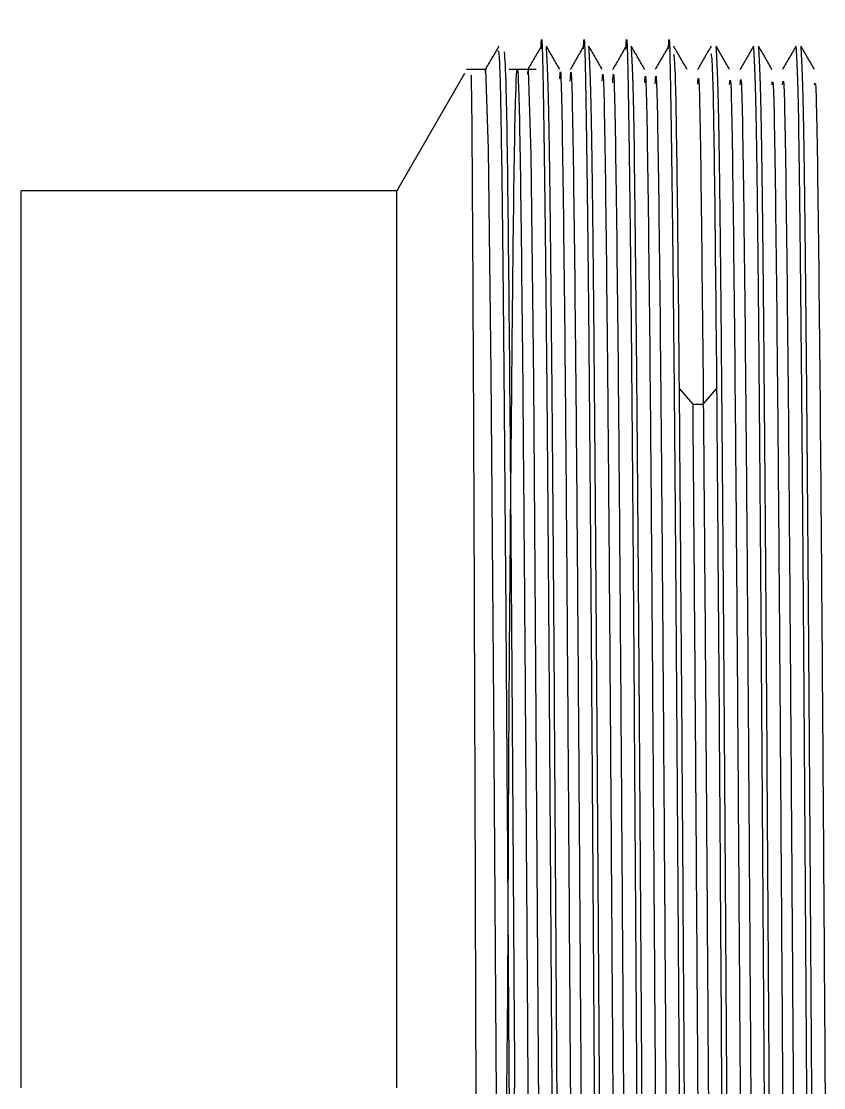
# Model space of a CAD drawing. Header units: millimetres. Extents: x 136 to 282, y 74 to 207.
# Drawn here: x 136.09 to 138.528, y 112.814 to 116.054 of the extents above; entities that cross this region are included whole.
import ezdxf

# ---------------------------------------------------------------- set-up
doc = ezdxf.new("R2010")
doc.units = ezdxf.units.MM

msp = doc.modelspace()

# ---------------------------------------------------------------- linework, layer by layer
at = {"color": 7, "linetype": 'Continuous', "lineweight": 25}
for p, q in [((137.4365, 115.8951), (137.231, 115.5391)), ((137.5005, 115.9077), (137.4431, 115.9077)), ((137.6544, 115.9077), (137.5721, 115.9077)), ((137.231, 115.5391), (136.09, 115.5391)), ((136.09, 112.8141), (136.09, 115.5391)), ((137.231, 112.8141), (137.231, 115.5391)), ((138.1302, 114.8902), (138.1625, 114.8902))]:
    msp.add_line(p, q, dxfattribs=at)
at = {"color": 7, "linetype": 'Continuous', "lineweight": 25, "flags": 128}
for points in [[(137.5002, 115.8982), (137.5005, 115.9078), (137.5086, 115.6649), (137.5167, 114.9864), (137.5248, 113.9758), (137.5329, 112.7877), (137.5409, 111.6036), (137.549, 110.6045), (137.5571, 109.943), (137.5652, 109.7204), (137.5652, 109.7204)], [(137.6292, 115.892), (137.6298, 115.9074), (137.6379, 115.6498), (137.646, 114.9588), (137.654, 113.94), (137.6621, 112.7492), (137.6702, 111.5683), (137.6783, 110.5778), (137.6863, 109.9291), (137.6944, 109.7213), (137.7025, 109.9862), (137.7025, 109.9862)], [(138.0899, 114.9371), (138.11, 114.9137), (138.1302, 114.8903)], [(138.1625, 114.8903), (138.1827, 114.9137), (138.2028, 114.9371)]]:
    msp.add_lwpolyline(points, dxfattribs=at)
at = {"color": 7, "linetype": 'Continuous', "lineweight": 25}
for points, knots in [([(137.6694, 115.9706), (137.6695, 115.973), (137.6723, 116.0578), (137.6777, 115.7776), (137.6858, 115.1187), (137.6938, 114.0539), (137.6992, 113.2274), (137.7019, 112.8141)], [0, 0, 0, 0, 0.0072605, 0.2554454, 0.5036304, 0.7518153, 1, 1, 1, 1]), ([(137.7984, 115.9701), (137.7985, 115.9727), (137.8013, 116.0578), (137.8067, 115.7778), (137.8148, 115.1187), (137.8228, 114.0539), (137.8282, 113.2274), (137.8309, 112.8141)], [0, 0, 0, 0, 0.00778, 0.255835, 0.50389, 0.751945, 1, 1, 1, 1]), ([(137.9274, 115.9697), (137.9275, 115.9725), (137.9303, 116.0578), (137.9357, 115.7779), (137.9438, 115.1187), (137.9518, 114.0539), (137.9572, 113.2274), (137.9599, 112.8141)], [0, 0, 0, 0, 0.008175, 0.256131, 0.504088, 0.752044, 1, 1, 1, 1]), ([(138.0564, 115.9701), (138.0565, 115.9727), (138.0593, 116.0578), (138.0647, 115.7778), (138.0728, 115.1187), (138.0808, 114.0539), (138.0862, 113.2274), (138.0889, 112.8141)], [0, 0, 0, 0, 0.007792, 0.255844, 0.503896, 0.751948, 1, 1, 1, 1]), ([(137.5408, 115.9779), (137.5339, 115.9661), (137.5203, 115.9425), (137.5067, 115.919), (137.4999, 115.9072)], [0, 0, 0, 0, 0.499977, 1, 1, 1, 1]), ([(137.5729, 112.8141), (137.5711, 113.0988), (137.5674, 113.6683), (137.5618, 114.4601), (137.5563, 115.1343), (137.5507, 115.6344), (137.5454, 115.9381), (137.542, 115.9557), (137.5404, 115.9638)], [0, 0, 0, 0, 0.170584, 0.341168, 0.511752, 0.682336, 0.85292, 1, 1, 1, 1]), ([(137.5571, 115.9606), (137.559, 115.9392), (137.5631, 115.8935), (137.5694, 115.4398), (137.5759, 114.7322), (137.5825, 113.8231), (137.5868, 113.1504), (137.589, 112.8141)], [0, 0, 0, 0, 0.18049, 0.385368, 0.590245, 0.795122, 1, 1, 1, 1]), ([(137.6698, 115.9779), (137.663, 115.9661), (137.6495, 115.9427), (137.6359, 115.9193), (137.6292, 115.9077)], [0, 0, 0, 0, 0.503467, 1, 1, 1, 1]), ([(137.7265, 115.9072), (137.7197, 115.919), (137.706, 115.9427), (137.6924, 115.9664), (137.6855, 115.9782)], [0, 0, 0, 0, 0.4999772, 1, 1, 1, 1]), ([(137.718, 112.8141), (137.7153, 113.2287), (137.71, 114.0577), (137.7019, 115.1034), (137.6938, 115.835), (137.6885, 115.9301), (137.6858, 115.9776)], [0, 0, 0, 0, 0.250011, 0.500023, 0.750034, 1, 1, 1, 1]), ([(137.7988, 115.9781), (137.792, 115.9663), (137.7784, 115.9426), (137.7647, 115.919), (137.7579, 115.9071)], [0, 0, 0, 0, 0.500023, 1, 1, 1, 1]), ([(137.8555, 115.9073), (137.8487, 115.9192), (137.835, 115.9428), (137.8214, 115.9665), (137.8145, 115.9783)], [0, 0, 0, 0, 0.499977, 1, 1, 1, 1]), ([(137.847, 112.8141), (137.8443, 113.2287), (137.839, 114.0577), (137.8309, 115.1034), (137.8228, 115.835), (137.8175, 115.9301), (137.8148, 115.9776)], [0, 0, 0, 0, 0.250011, 0.500023, 0.750034, 1, 1, 1, 1]), ([(137.9278, 115.9782), (137.921, 115.9664), (137.9074, 115.9427), (137.8937, 115.919), (137.8869, 115.9072)], [0, 0, 0, 0, 0.499987, 1, 1, 1, 1]), ([(137.9845, 115.9072), (137.9777, 115.9191), (137.964, 115.9427), (137.9504, 115.9664), (137.9435, 115.9782)], [0, 0, 0, 0, 0.500023, 1, 1, 1, 1]), ([(137.976, 112.8141), (137.9733, 113.2287), (137.968, 114.0577), (137.9599, 115.1034), (137.9518, 115.835), (137.9465, 115.9301), (137.9438, 115.9776)], [0, 0, 0, 0, 0.2500114, 0.5000229, 0.7500344, 1, 1, 1, 1]), ([(138.0568, 115.9782), (138.05, 115.9663), (138.0364, 115.9427), (138.0227, 115.919), (138.0159, 115.9072)], [0, 0, 0, 0, 0.499977, 1, 1, 1, 1]), ([(138.1135, 115.9072), (138.1067, 115.919), (138.093, 115.9426), (138.0794, 115.9663), (138.0726, 115.9781)], [0, 0, 0, 0, 0.500023, 1, 1, 1, 1]), ([(138.0899, 114.9372), (138.0879, 115.1519), (138.0838, 115.5814), (138.078, 115.929), (138.0744, 115.9457), (138.0728, 115.953)], [0, 0, 0, 0, 0.360053, 0.720107, 1, 1, 1, 1]), ([(138.1859, 115.9781), (138.179, 115.9663), (138.1654, 115.9426), (138.1517, 115.919), (138.1449, 115.9071)], [0, 0, 0, 0, 0.5, 1, 1, 1, 1]), ([(138.1854, 115.9561), (138.1871, 115.9488), (138.1908, 115.9325), (138.1966, 115.5818), (138.2007, 115.152), (138.2028, 114.9372)], [0, 0, 0, 0, 0.289847, 0.644923, 1, 1, 1, 1]), ([(138.2425, 115.9072), (138.2357, 115.9191), (138.222, 115.9427), (138.2084, 115.9664), (138.2016, 115.9782)], [0, 0, 0, 0, 0.500033, 1, 1, 1, 1]), ([(138.234, 112.8141), (138.2313, 113.2287), (138.226, 114.0577), (138.2179, 115.1034), (138.2098, 115.835), (138.2045, 115.9301), (138.2018, 115.9776)], [0, 0, 0, 0, 0.250011, 0.500023, 0.750034, 1, 1, 1, 1]), ([(138.3148, 115.978), (138.3079, 115.9662), (138.2943, 115.9426), (138.2807, 115.919), (138.2739, 115.9072)], [0, 0, 0, 0, 0.49999, 1, 1, 1, 1]), ([(138.3147, 115.9776), (138.3173, 115.9301), (138.3227, 115.835), (138.3308, 115.1034), (138.3388, 114.0577), (138.3442, 113.2287), (138.3469, 112.8141)], [0, 0, 0, 0, 0.24995, 0.499966, 0.749983, 1, 1, 1, 1]), ([(138.3715, 115.9071), (138.3647, 115.919), (138.351, 115.9426), (138.3374, 115.9663), (138.3306, 115.9781)], [0, 0, 0, 0, 0.499987, 1, 1, 1, 1]), ([(138.363, 112.8141), (138.3603, 113.2287), (138.355, 114.0577), (138.3469, 115.1034), (138.3388, 115.835), (138.3335, 115.9301), (138.3308, 115.9776)], [0, 0, 0, 0, 0.250011, 0.500023, 0.750034, 1, 1, 1, 1]), ([(138.4438, 115.9779), (138.437, 115.9661), (138.4233, 115.9426), (138.4097, 115.919), (138.4029, 115.9072)], [0, 0, 0, 0, 0.499977, 1, 1, 1, 1]), ([(138.4436, 115.9776), (138.4463, 115.9301), (138.4517, 115.835), (138.4598, 115.1034), (138.4678, 114.0577), (138.4732, 113.2287), (138.4759, 112.8141)], [0, 0, 0, 0, 0.24995, 0.499966, 0.749983, 1, 1, 1, 1]), ([(138.5005, 115.9072), (138.4937, 115.919), (138.48, 115.9427), (138.4664, 115.9663), (138.4596, 115.9782)], [0, 0, 0, 0, 0.499977, 1, 1, 1, 1]), ([(138.492, 112.8141), (138.4893, 113.2287), (138.484, 114.0577), (138.4759, 115.1034), (138.4678, 115.835), (138.4625, 115.9301), (138.4598, 115.9776)], [0, 0, 0, 0, 0.250011, 0.500023, 0.750034, 1, 1, 1, 1]), ([(137.6617, 109.7489), (137.5971, 109.7446), (137.4228, 109.733), (137.8143, 109.9191), (137.3622, 110.1933), (137.6204, 110.7291), (137.5381, 111.641), (137.5691, 112.7014), (137.5698, 113.7721), (137.5786, 114.7311), (137.5852, 115.4648), (137.5924, 115.8872), (137.5994, 115.9487), (137.6065, 115.6421), (137.6135, 115.0034), (137.6206, 114.1076), (137.6277, 113.0599), (137.6348, 111.9833), (137.6418, 111.0046), (137.6489, 110.2368), (137.656, 109.778), (137.663, 109.652), (137.6678, 109.8748), (137.6701, 109.9862)], [0, 0, 0, 0, 0.023196, 0.062577, 0.076601, 0.127902, 0.179203, 0.230505, 0.281806, 0.333107, 0.384408, 0.435709, 0.487009, 0.538309, 0.589609, 0.640908, 0.692207, 0.743506, 0.794805, 0.846104, 0.897403, 0.948702, 1, 1, 1, 1]), ([(137.7263, 115.879), (137.7268, 115.8872), (137.7296, 115.9394), (137.7349, 115.6669), (137.7421, 115.0704), (137.7492, 114.1671), (137.7564, 113.1082), (137.7636, 112.0121), (137.7708, 111.0109), (137.778, 110.2399), (137.7847, 109.7742), (137.7889, 109.7592), (137.7908, 109.7526)], [0, 0, 0, 0, 0.0208221, 0.1322843, 0.243746, 0.3552071, 0.4666674, 0.5781268, 0.6895857, 0.8010441, 0.9125019, 1, 1, 1, 1]), ([(137.4721, 112.8141), (137.4709, 113.1732), (137.4686, 113.8908), (137.4651, 114.842), (137.4615, 115.5364), (137.4585, 115.9104), (137.4567, 115.8909), (137.456, 115.8839)], [0, 0, 0, 0, 0.219522, 0.438617, 0.657284, 0.875524, 1, 1, 1, 1]), ([(137.7581, 115.872), (137.7587, 115.8838), (137.7617, 115.9419), (137.7671, 115.6692), (137.7743, 115.0698), (137.7815, 114.1672), (137.7887, 113.1081), (137.7959, 112.0122), (137.8031, 111.0106), (137.8103, 110.2408), (137.8168, 109.7819), (137.8209, 109.7656), (137.8226, 109.7588)], [0, 0, 0, 0, 0.028209, 0.139669, 0.251129, 0.362587, 0.474046, 0.585503, 0.69696, 0.808416, 0.919872, 1, 1, 1, 1]), ([(137.8553, 115.8727), (137.8559, 115.8823), (137.8589, 115.9311), (137.8643, 115.6431), (137.8714, 115.0268), (137.8786, 114.1121), (137.8858, 113.0476), (137.893, 111.9535), (137.9002, 110.961), (137.9074, 110.2061), (137.9139, 109.7636), (137.9181, 109.7596), (137.9198, 109.7578)], [0, 0, 0, 0, 0.02724, 0.138669, 0.250099, 0.36153, 0.472962, 0.584394, 0.695826, 0.807258, 0.91869, 1, 1, 1, 1]), ([(137.8871, 115.8672), (137.8879, 115.88), (137.891, 115.9343), (137.8965, 115.6452), (137.9037, 115.0263), (137.9109, 114.1122), (137.9181, 113.0475), (137.9253, 111.9536), (137.9325, 110.9607), (137.9397, 110.2071), (137.9461, 109.7708), (137.95, 109.765), (137.9516, 109.7627)], [0, 0, 0, 0, 0.034586, 0.146013, 0.257442, 0.36887, 0.4803, 0.59173, 0.70316, 0.814591, 0.926021, 1, 1, 1, 1]), ([(137.9843, 115.8679), (137.985, 115.8781), (137.9881, 115.9224), (137.9937, 115.6179), (138.0008, 114.9824), (138.008, 114.0565), (138.0152, 112.9868), (138.0224, 111.8953), (138.0296, 110.9119), (138.0368, 110.1735), (138.0432, 109.7537), (138.0472, 109.7598), (138.0488, 109.7622)], [0, 0, 0, 0, 0.033292, 0.1447616, 0.2562311, 0.3677008, 0.4791706, 0.5906409, 0.7021117, 0.8135832, 0.9250554, 1, 1, 1, 1]), ([(138.0161, 115.8638), (138.017, 115.8769), (138.0203, 115.9262), (138.0259, 115.6198), (138.0331, 114.9819), (138.0403, 114.0566), (138.0475, 112.9868), (138.0547, 111.8954), (138.0619, 110.9116), (138.0691, 110.1746), (138.0753, 109.7604), (138.0792, 109.7642), (138.0806, 109.7657)], [0, 0, 0, 0, 0.040594, 0.152061, 0.263527, 0.374994, 0.486461, 0.597929, 0.709397, 0.820865, 0.932334, 1, 1, 1, 1]), ([(138.1454, 115.8631), (138.1463, 115.8743), (138.1496, 115.9147), (138.1553, 115.6054), (138.1601, 115.1287), (138.1625, 114.8903)], [0, 0, 0, 0, 0.161198, 0.580599, 1, 1, 1, 1]), ([(138.2741, 115.8604), (138.2753, 115.8723), (138.2788, 115.9092), (138.2847, 115.5657), (138.2919, 114.891), (138.2991, 113.9441), (138.3063, 112.8651), (138.3135, 111.7798), (138.3207, 110.8153), (138.3279, 110.1126), (138.3338, 109.7399), (138.3374, 109.7609), (138.3386, 109.7679)], [0, 0, 0, 0, 0.052694, 0.164158, 0.275623, 0.387087, 0.498551, 0.610015, 0.72148, 0.832945, 0.944411, 1, 1, 1, 1]), ([(138.2423, 115.8618), (138.2433, 115.8714), (138.2467, 115.9044), (138.2524, 115.5642), (138.2596, 114.8914), (138.2668, 113.9439), (138.274, 112.8651), (138.2812, 111.7798), (138.2884, 110.8157), (138.2956, 110.1113), (138.3017, 109.7344), (138.3055, 109.7585), (138.3068, 109.7672)], [0, 0, 0, 0, 0.0455094, 0.156978, 0.2684463, 0.3799143, 0.4913825, 0.6028507, 0.7143194, 0.8257885, 0.937258, 1, 1, 1, 1]), ([(138.3713, 115.8606), (138.3724, 115.8689), (138.3759, 115.895), (138.3818, 115.5356), (138.389, 114.8449), (138.3962, 113.8871), (138.4034, 112.8043), (138.4106, 111.7225), (138.4178, 110.7686), (138.425, 110.0818), (138.431, 109.725), (138.4346, 109.7571), (138.4358, 109.768)], [0, 0, 0, 0, 0.051567, 0.163014, 0.274461, 0.385908, 0.497353, 0.608798, 0.720242, 0.831686, 0.943129, 1, 1, 1, 1]), ([(138.4031, 115.8606), (138.4044, 115.8708), (138.4081, 115.9003), (138.4141, 115.5371), (138.4213, 114.8446), (138.4285, 113.8872), (138.4357, 112.8042), (138.4429, 111.7226), (138.4501, 110.7682), (138.4572, 110.0832), (138.4631, 109.73), (138.4666, 109.7586), (138.4676, 109.7674)], [0, 0, 0, 0, 0.058702, 0.17015, 0.281597, 0.393044, 0.50449, 0.615935, 0.72738, 0.838824, 0.950267, 1, 1, 1, 1]), ([(138.5003, 115.8604), (138.5016, 115.8667), (138.5052, 115.8853), (138.5112, 115.5059), (138.5184, 114.7976), (138.5256, 113.8298), (138.5328, 112.7434), (138.54, 111.6658), (138.5472, 110.7222), (138.5544, 110.0533), (138.5603, 109.716), (138.5637, 109.7552), (138.5648, 109.7675)], [0, 0, 0, 0, 0.057728, 0.169149, 0.280571, 0.391994, 0.503417, 0.614841, 0.726265, 0.837688, 0.949112, 1, 1, 1, 1]), ([(138.105, 112.8141), (138.1025, 113.206), (138.0975, 113.9898), (138.0924, 114.6214), (138.0899, 114.9372)], [0, 0, 0, 0, 0.5, 1, 1, 1, 1]), ([(138.2028, 114.9372), (138.2053, 114.6214), (138.2104, 113.9898), (138.2154, 113.206), (138.2179, 112.8141)], [0, 0, 0, 0, 0.5, 1, 1, 1, 1]), ([(138.1302, 114.8902), (138.1326, 114.5979), (138.1374, 114.0131), (138.1446, 112.9226), (138.1518, 111.8382), (138.159, 110.8631), (138.1662, 110.1418), (138.1725, 109.7437), (138.1763, 109.7592), (138.1778, 109.7652)], [0, 0, 0, 0, 0.151087, 0.302174, 0.453262, 0.604351, 0.755441, 0.90653, 1, 1, 1, 1]), ([(138.1625, 114.8903), (138.1649, 114.5979), (138.1697, 114.0131), (138.1769, 112.9226), (138.1841, 111.8383), (138.1913, 110.8627), (138.1985, 110.143), (138.2046, 109.7498), (138.2083, 109.7626), (138.2096, 109.7672)], [0, 0, 0, 0, 0.152581, 0.305162, 0.457744, 0.610327, 0.76291, 0.915494, 1, 1, 1, 1]), ([(137.4842, 109.8913), (137.4832, 110.0362), (137.4812, 110.3256), (137.4782, 111.0396), (137.4751, 111.8861), (137.4731, 112.5049), (137.4721, 112.8141)], [0, 0, 0, 0, 0.250623, 0.500831, 0.750623, 1, 1, 1, 1]), ([(137.5729, 112.8141), (137.5756, 112.3995), (137.581, 111.5704), (137.589, 110.5252), (137.597, 109.7991), (137.6023, 109.7045), (137.6049, 109.658)], [0, 0, 0, 0, 0.251947, 0.503893, 0.75584, 1, 1, 1, 1]), ([(137.6213, 109.6717), (137.6207, 109.6658), (137.6185, 109.6412), (137.6145, 109.7969), (137.6094, 110.1323), (137.6043, 110.6462), (137.5992, 111.2897), (137.5941, 112.0279), (137.5907, 112.552), (137.589, 112.8141)], [0, 0, 0, 0, 0.050507, 0.208756, 0.367005, 0.525253, 0.683502, 0.841751, 1, 1, 1, 1]), ([(137.7019, 112.8141), (137.7036, 112.552), (137.707, 112.0279), (137.7121, 111.2897), (137.7172, 110.6462), (137.7223, 110.1323), (137.7274, 109.797), (137.7313, 109.6413), (137.7336, 109.6658), (137.7341, 109.6717)], [0, 0, 0, 0, 0.158297, 0.316595, 0.474892, 0.63319, 0.791487, 0.949785, 1, 1, 1, 1]), ([(137.7503, 109.6506), (137.7476, 109.6981), (137.7422, 109.7932), (137.7342, 110.5248), (137.7261, 111.5705), (137.7207, 112.3996), (137.718, 112.8141)], [0, 0, 0, 0, 0.249949, 0.499966, 0.749983, 1, 1, 1, 1]), ([(137.8309, 112.8141), (137.8336, 112.3995), (137.839, 111.5704), (137.847, 110.5252), (137.855, 109.7992), (137.8603, 109.7047), (137.8629, 109.6581)], [0, 0, 0, 0, 0.251988, 0.503977, 0.755965, 1, 1, 1, 1]), ([(137.8795, 109.657), (137.8794, 109.6548), (137.8767, 109.5704), (137.8712, 109.8507), (137.8632, 110.5094), (137.8551, 111.5743), (137.8497, 112.4008), (137.847, 112.8141)], [0, 0, 0, 0, 0.006712, 0.255034, 0.503356, 0.751678, 1, 1, 1, 1]), ([(137.9599, 112.8141), (137.9626, 112.3995), (137.968, 111.5704), (137.976, 110.5252), (137.984, 109.7991), (137.9893, 109.7046), (137.9919, 109.658)], [0, 0, 0, 0, 0.251959, 0.503919, 0.755878, 1, 1, 1, 1]), ([(138.0083, 109.6506), (138.0056, 109.6981), (138.0002, 109.7932), (137.9922, 110.5248), (137.9841, 111.5705), (137.9787, 112.3996), (137.976, 112.8141)], [0, 0, 0, 0, 0.249949, 0.499967, 0.749983, 1, 1, 1, 1]), ([(138.0889, 112.8141), (138.0916, 112.3995), (138.097, 111.5704), (138.105, 110.5252), (138.113, 109.7994), (138.1183, 109.7048), (138.1209, 109.6583)], [0, 0, 0, 0, 0.252039, 0.504079, 0.756119, 1, 1, 1, 1]), ([(138.1375, 109.657), (138.1374, 109.6548), (138.1347, 109.5704), (138.1292, 109.8507), (138.1212, 110.5094), (138.1131, 111.5743), (138.1077, 112.4008), (138.105, 112.8141)], [0, 0, 0, 0, 0.006697, 0.255022, 0.503348, 0.751674, 1, 1, 1, 1]), ([(138.2179, 112.8141), (138.2206, 112.3995), (138.226, 111.5704), (138.234, 110.5252), (138.242, 109.799), (138.2473, 109.7044), (138.2499, 109.6578)], [0, 0, 0, 0, 0.2519069, 0.5038139, 0.7557212, 1, 1, 1, 1]), ([(138.2665, 109.657), (138.2664, 109.6548), (138.2636, 109.5704), (138.2582, 109.8507), (138.2501, 110.5094), (138.2421, 111.5743), (138.2367, 112.4008), (138.234, 112.8141)], [0, 0, 0, 0, 0.006622, 0.254966, 0.503311, 0.751656, 1, 1, 1, 1]), ([(138.3469, 112.8141), (138.3496, 112.3995), (138.355, 111.5704), (138.363, 110.5252), (138.371, 109.7989), (138.3763, 109.7043), (138.3789, 109.6578)], [0, 0, 0, 0, 0.251888, 0.503777, 0.755666, 1, 1, 1, 1]), ([(138.3955, 109.6576), (138.3954, 109.6552), (138.3926, 109.5704), (138.3872, 109.8506), (138.3791, 110.5095), (138.3711, 111.5743), (138.3657, 112.4008), (138.363, 112.8141)], [0, 0, 0, 0, 0.007272, 0.255454, 0.503636, 0.751818, 1, 1, 1, 1]), ([(138.4759, 112.8141), (138.4786, 112.3995), (138.484, 111.5704), (138.492, 110.5252), (138.5, 109.7984), (138.5053, 109.7038), (138.5079, 109.6571)], [0, 0, 0, 0, 0.2517155, 0.5034311, 0.755147, 1, 1, 1, 1]), ([(138.5245, 109.6998), (138.5233, 109.6877), (138.5198, 109.6507), (138.5138, 110.0115), (138.5065, 110.7154), (138.4993, 111.6985), (138.4944, 112.4423), (138.492, 112.8141)], [0, 0, 0, 0, 0.108034, 0.331026, 0.554017, 0.777008, 1, 1, 1, 1])]:
    msp.add_open_spline(points, degree=3, knots=knots, dxfattribs=at)

doc.saveas('drawing.dxf')
